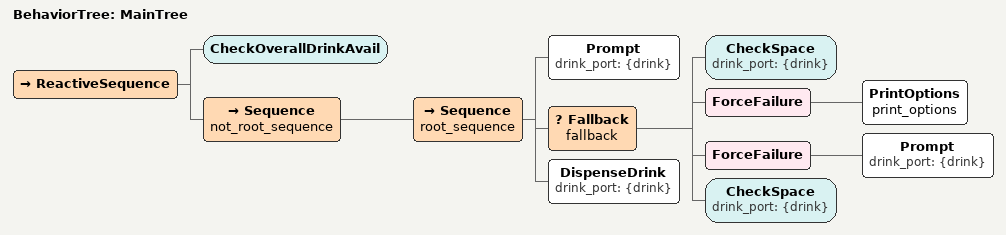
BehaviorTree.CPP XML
<root main_tree_to_execute = "MainTree" >

     <BehaviorTree ID="MainTree">
        <ReactiveSequence>
            <CheckOverallDrinkAvail/>
            <Sequence name="not_root_sequence">
                <Sequence name="root_sequence">
                    <Prompt   drink_port="{drink}"/>
                    <Fallback name="fallback">
                        <CheckSpace drink_port="{drink}"/>
                        <ForceFailure>
                            <PrintOptions name="print_options"/>
                        </ForceFailure>
                        <ForceFailure>
                            <Prompt drink_port="{drink}"/>
                        </ForceFailure>
                        <CheckSpace drink_port="{drink}"/>
                    </Fallback>
                    <DispenseDrink   drink_port="{drink}"/>
                </Sequence>
            </Sequence>
        </ReactiveSequence>

     </BehaviorTree>

 </root>
